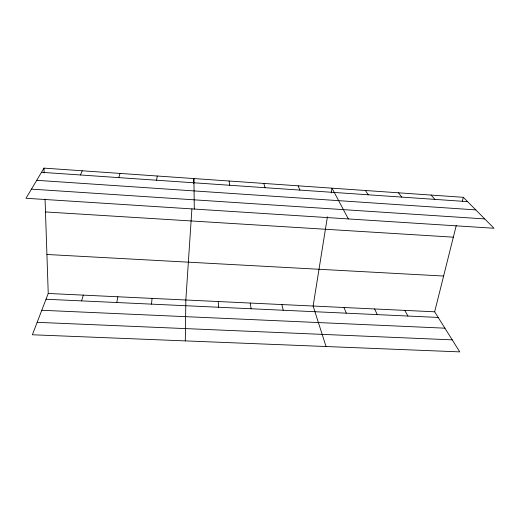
<?xml version="1.0" encoding="UTF-8"?>
<svg xmlns="http://www.w3.org/2000/svg" width="520" height="520" viewBox="0 0 520 520"><rect width="100%" height="100%" fill="white"/><g stroke="black" fill="none" stroke-linecap="round" stroke-linejoin="round"><path stroke-width="0.78" d="M185.308 340.893L185.842 299.995L191.9 208.897M193.596 183.339L193.915 178.561L194.292 209.06M151.483 304.135L152.074 298.396M156.631 180.232L157.19 176.007M327.418 216.794L313.125 306.033L326.04 346.522M331.233 192.978L332 188.175L348.348 218.927M116.766 302.523L117.891 296.771M45.052 199.147L48.236 293.469L32.377 334.769L459.758 351.878L434.655 311.805L456.293 225.375M462.345 201.194L463.32 197.314L43.998 168.123L26 198.276L494 228.261L463.32 197.314M118.781 177.625L119.964 173.414M81.62 300.892L83.278 295.132M80.412 174.98L82.238 170.787M37.154 322.329L452.238 339.865M41.789 310.271L444.912 328.178M46.02 299.24L438.191 317.44M48.236 293.469L434.655 311.805M46.917 254.482L443.612 276.042M45.48 211.939L453.343 237.172M36.725 180.317L475.793 209.892M31.46 189.131L484.75 218.927M41.509 172.302L467.603 201.636M431.1 195.072L434.902 199.381M398.476 192.797L401.785 197.106M365.443 190.502L368.245 194.799M404.794 310.388L407.907 316.036M374.582 308.952L377.279 314.613M298.136 185.816L299.877 190.093M344.032 307.502L346.288 313.177M263.835 183.43L265.031 187.694M281.86 304.551L283.218 310.252M250.224 303.05L251.121 308.763M229.099 181.012L229.73 185.263M218.225 301.535L218.634 307.255M43.998 168.123L44.161 172.887"/></g></svg>
